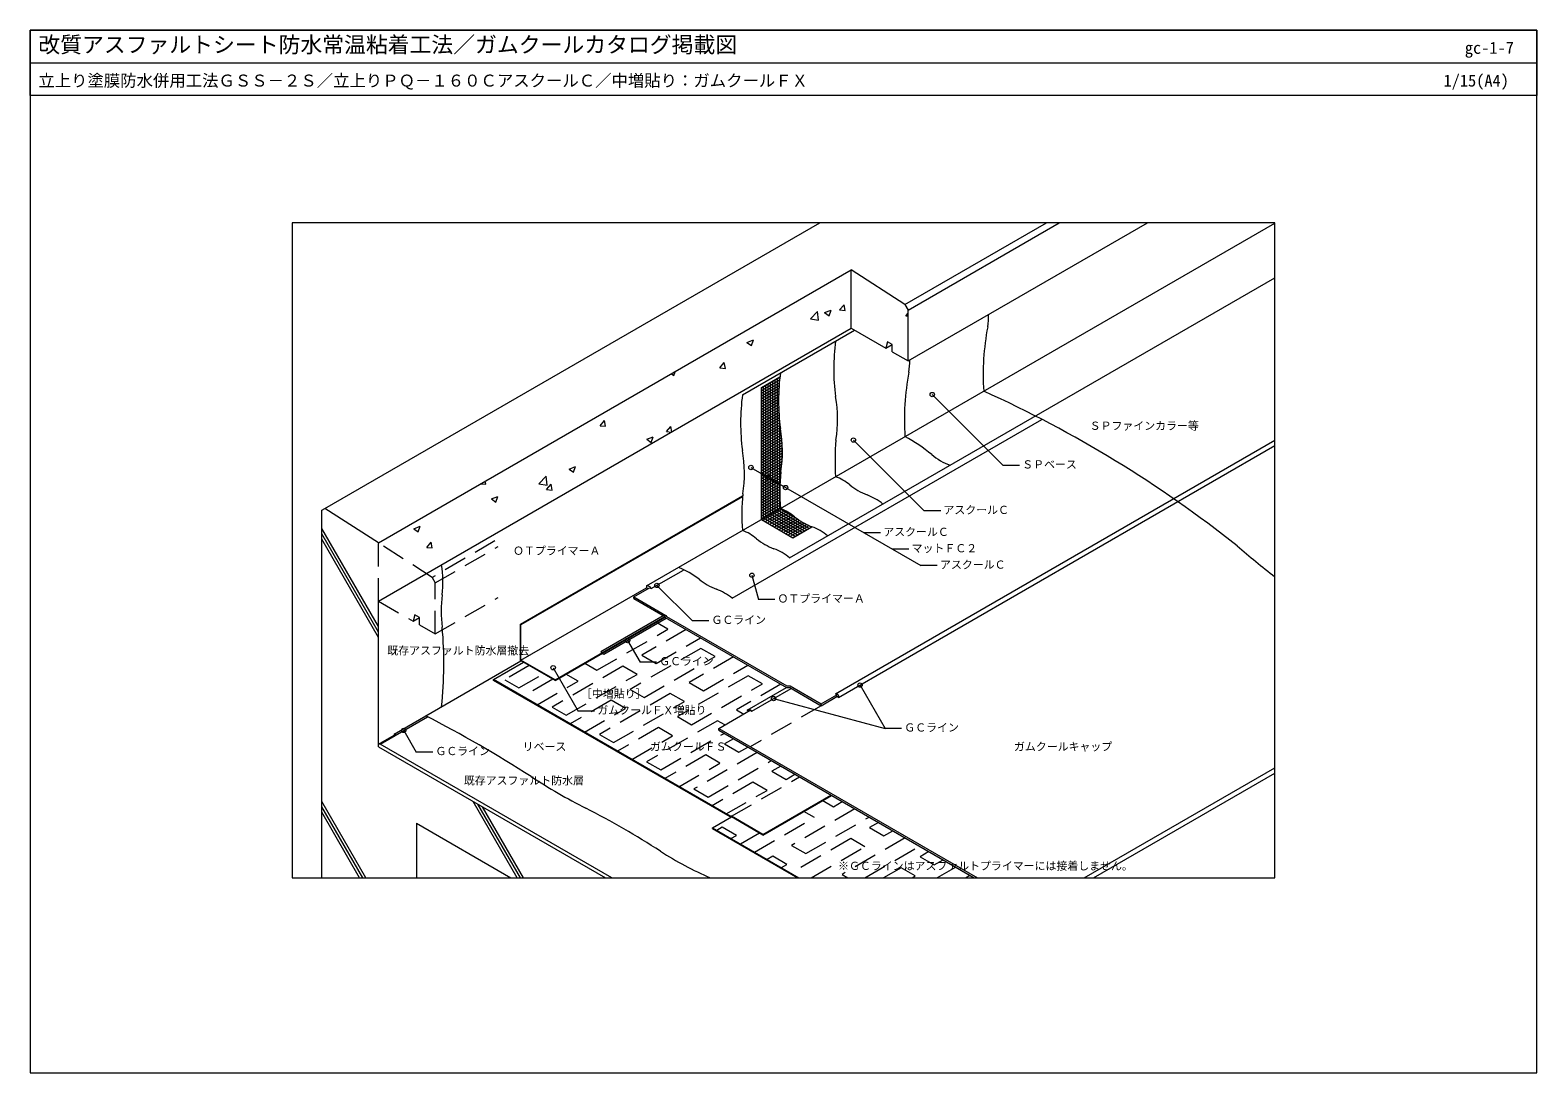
# Model space of a CAD drawing. Units: millimetres, scale not verified. Extents: x -2070 to 2070, y -1433 to 1432.
import ezdxf
from ezdxf.enums import TextEntityAlignment as Align

# ---------------------------------------------------------------- set-up
doc = ezdxf.new("R2010")
doc.units = ezdxf.units.MM
doc.header["$LTSCALE"] = 5
doc.linetypes.add('USER1', pattern=[19.05, 12.7, -6.35])
for name, color, linetype, lineweight in [('0-0_0', 7, 'Continuous', 18), ('0-1_WAKU', 7, 'Continuous', 18), ('0-2_KUTAI', 3, 'Continuous', 18), ('0-3_BOUSUI', 1, 'Continuous', 18), ('0-4_MOJI', 7, 'Continuous', 18), ('0-5_HATCH', 9, 'Continuous', 18), ('0-6_bousui2', 7, 'USER1', 9)]:
    doc.layers.add(name, color=color, linetype=linetype, lineweight=lineweight)
doc.styles.add('ＭＳ ゴシック', font='')
doc.styles.get('ＭＳ ゴシック').set_extended_font_data('MS Gothic')

msp = doc.modelspace()

# ---------------------------------------------------------------- linework, layer by layer
at = {"layer": '0-0_0'}
msp.add_line((-2070.045, 1342.46), (2069.955, 1342.46), dxfattribs=at)
msp.add_lwpolyline([(-1350.045, -896.562), (1349.955, -896.562), (1349.955, 903.438), (-1350.045, 903.438)], close=True, dxfattribs=at)
for points in [[(-60.6, 87.938), (-60.6, 450.938), (-9.739, 480.303)], [(-60.6, 87.938), (26.002, 37.938), (77.964, 67.938)]]:
    msp.add_lwpolyline(points, dxfattribs=at)
at = {"layer": '0-1_WAKU'}
for points in [[(-2070.045, -1432.54), (2069.955, -1432.54), (2069.955, 1432.46), (-2070.045, 1432.46)], [(2069.955, 1252.46), (-2070.045, 1252.46), (-2070.045, 1432.46), (2069.955, 1432.46)], [(-2070.045, -1432.54), (2069.955, -1432.54), (2069.955, 1432.46), (-2070.045, 1432.46)]]:
    msp.add_lwpolyline(points, close=True, dxfattribs=at)
at = {"layer": '0-2_KUTAI'}
for p, q in [((333.685, 678.838), (722.704, 903.438)), ((342.102, 523.438), (1000.281, 903.438)), ((342.102, 663.438), (757.794, 903.438)), ((-1112.821, 23.438), (186.217, 773.438)), ((186.217, 613.438), (186.217, 773.438)), ((333.685, 678.838), (186.217, 773.438)), ((333.685, 678.838), (342.102, 663.438)), ((342.102, 523.438), (342.102, 663.438)), ((-1112.821, -136.562), (186.217, 613.438)), ((186.217, 613.438), (281.48, 558.438)), ((285.81, 575.938), (281.48, 558.438)), ((281.48, 558.438), (298.8, 568.438)), ((298.8, 568.438), (285.81, 575.938)), ((298.8, 548.438), (298.8, 568.438)), ((298.8, 548.438), (342.102, 523.438)), ((-1268.706, -896.562), (-1268.706, 113.438)), ((-1112.821, 23.438), (-1260.289, 118.039)), ((-1112.821, -536.562), (-1112.821, -136.562)), ((-1112.821, -536.562), (-489.283, -896.562)), ((-1008.898, -746.562), (-1008.898, -896.562)), ((-1008.898, -746.562), (-749.09, -896.562))]:
    msp.add_line(p, q, dxfattribs=at)
at = {"layer": '0-2_KUTAI', "linetype": 'USER1'}
for p, q in [((-1112.821, -136.562), (-1112.821, 23.438)), ((-965.354, -71.162), (-1112.821, 23.438)), ((-792.795, 29.136), (-965.354, -71.162)), ((-956.937, -86.562), (-783.731, 13.438)), ((-965.354, -71.162), (-956.937, -86.562)), ((-956.937, -226.562), (-956.937, -86.562)), ((-1112.821, -136.562), (-1017.558, -191.562)), ((-956.937, -226.562), (-783.731, -126.562)), ((-1013.228, -174.062), (-1017.558, -191.562)), ((-1017.558, -191.562), (-1000.238, -181.562)), ((-1000.238, -181.562), (-1013.228, -174.062)), ((-1000.238, -201.562), (-1000.238, -181.562)), ((-1000.238, -201.562), (-956.937, -226.562))]:
    msp.add_line(p, q, dxfattribs=at)
at = {"layer": '0-2_KUTAI'}
msp.add_lwpolyline([(-1268.706, 113.438), (-1260.289, 118.039), (100.063, 903.438)], dxfattribs=at)
at = {"layer": '0-3_BOUSUI'}
for p, q in [((-376.7, -94.562), (1349.955, 902.322)), ((16.871, -17.334), (1349.955, 752.322)), ((-112.797, 430.802), (194.877, 608.438)), ((-141.141, -128.562), (710.098, 362.901)), ((151.136, -401.308), (1349.955, 290.83)), ((-723.11, -199.562), (-112.287, 153.097)), ((-721.378, -200.562), (-112.46, 150.997)), ((-363.709, -102.062), (-275.246, -50.988)), ((-721.378, -298.562), (-376.7, -99.562)), ((-411.341, -124.562), (-368.039, -99.562)), ((-411.341, -129.562), (-411.341, -124.562)), ((-723.11, -199.562), (-721.378, -200.562)), ((-627.847, -352.562), (-326.47, -178.562)), ((-627.847, -354.562), (-325.728, -180.133)), ((-502.273, -275.062), (-330.8, -176.062)), ((-493.613, -282.062), (-322.14, -183.062)), ((-502.273, -275.062), (-497.943, -277.562)), ((-1069.52, -501.562), (-721.378, -300.562)), ((-627.847, -354.562), (-627.847, -352.562)), ((-100.011, -436.308), (8.242, -373.808)), ((-87.02, -438.808), (21.233, -376.308)), ((103.505, -418.808), (146.806, -393.808)), ((103.505, -423.808), (146.806, -398.808)), ((146.806, -398.808), (146.806, -393.808)), ((151.136, -401.308), (146.806, -398.808)), ((-1108.491, -529.062), (-978.328, -453.912)), ((-177.953, -486.308), (-91.351, -436.308)), ((-95.681, -438.808), (-100.011, -436.308)), ((-91.351, -436.308), (-87.02, -438.808)), ((103.505, -423.808), (103.505, -418.808)), ((-177.953, -491.308), (523.967, -896.562)), ((-1112.821, -529.562), (-1069.52, -504.562)), ((826.197, -896.562), (1349.955, -594.17)), ((852.178, -896.562), (1349.955, -609.17)), ((-56.736, -777.293), (130.326, -669.293)), ((-56.736, -779.293), (132.058, -670.293)), ((-195.3, -759.293), (-143.338, -729.293)), ((-195.3, -759.293), (42.457, -896.562)), ((-195.3, -761.293), (-195.3, -759.293)), ((-195.3, -761.293), (38.993, -896.562)), ((-56.736, -779.293), (-56.736, -777.293))]:
    msp.add_line(p, q, dxfattribs=at)
at = {"layer": '0-3_BOUSUI', "linetype": 'USER1'}
msp.add_line((103.505, -423.808), (-91.351, -536.308), dxfattribs=at)
at = {"layer": '0-3_BOUSUI'}
for points in [[(146.806, -393.808), (142.476, -391.308), (1349.955, 305.83)], [(-376.7, -94.562), (-376.7, -99.562), (-372.369, -102.062), (-368.039, -99.562), (-363.709, -102.062)], [(-411.341, -124.562), (-323.133, -175.489), (-321.834, -178.239), (9.403, -369.478), (18.063, -369.478), (103.505, -418.808)], [(-411.341, -129.562), (-326.47, -178.562), (-325.171, -181.312), (8.242, -373.808), (16.903, -373.808), (103.505, -423.808)], [(-627.847, -354.562), (-723.11, -299.562), (-723.11, -199.562)], [(-627.847, -352.562), (-721.378, -298.562), (-721.378, -200.562)], [(-497.943, -277.562), (-497.943, -279.562), (-493.613, -282.062)], [(-796.722, -354.062), (-796.722, -352.062), (-714.449, -304.562)], [(-56.736, -777.293), (-142.874, -727.561), (-146.338, -727.561), (-796.722, -352.062)], [(-56.736, -779.293), (-143.338, -729.293), (-146.802, -729.293), (-796.722, -354.062)], [(-177.953, -491.308), (-177.953, -486.308), (532.627, -896.562)], [(-471.962, -896.562), (-1108.491, -529.062), (-1112.821, -529.562)], [(-1069.52, -501.562), (-1069.52, -504.562), (-1065.19, -504.062)]]:
    msp.add_lwpolyline(points, dxfattribs=at)
for centre, radius, start, end in [((347.994, 651.004), 215.649, 351.04249, 0.09059), ((1248.887, 486.004), 700.316, 169.18356, 183.72564), ((723.624, 501.113), 585.619, 172.39907, 187.42464), ((131.488, 526.004), 215.649, 351.04249, 0.09059), ((572.07, 413.613), 585.619, 172.39907, 187.42464), ((1032.381, 361.004), 700.316, 169.18356, 183.72564), ((467.676, 353.341), 585.619, 172.39907, 187.42464), ((-197.677, 362.325), 346.391, 350.66471, 10.49796), ((-811.337, -2571.259), 3305.156, 51.49248, 65.67587), ((-349.231, 274.825), 346.391, 350.66471, 10.49796), ((770.1, 248.255), 628.644, 174.71709, 183.90548), ((118.953, -85.237), 454.574, 50.66028, 61.83107), ((-453.625, 214.553), 346.391, 350.66471, 10.49796), ((511.217, 387.772), 159.953, 229.3961, 250.39563), ((618.545, 160.755), 628.644, 174.71709, 183.90548), ((100.383, 86.769), 126.061, 49.71849, 70.28151), ((292.804, 320.053), 176.361, 231.02923, 248.97077), ((514.151, 100.483), 628.644, 174.71709, 183.90548), ((179.88, 19.463), 144.752, 50.05465, 69.94535), ((-51.172, -0.731), 126.061, 49.71849, 70.28151), ((141.25, 232.553), 176.361, 231.02923, 248.97077), ((-155.566, -61.003), 126.061, 49.71849, 70.28151), ((28.326, -68.037), 144.752, 50.05465, 69.94535), ((36.856, 172.281), 176.361, 231.02923, 248.97077), ((-76.068, -128.309), 144.752, 50.05465, 69.94535), ((4160.701, 3464.217), 4515.399, 229.80512, 231.50251), ((-1228.424, -84.43), 292.748, 353.20046, 9.41081), ((-377.815, -263.494), 237.427, 52.1324, 67.8676), ((-121.156, 61.053), 176.361, 231.02923, 248.97077), ((-564.643, -163.576), 375.735, 173.20046, 186.79954), ((-374.549, -105.837), 11.478, 19.20119, 100.79881), ((-234.08, -239.537), 144.752, 50.05465, 69.94535), ((-2044.794, -307.79), 1111.542, 353.86603, 5.14755), ((144.339, -398.445), 7.376, 337.16015, 104.62664), ((-2479.761, -3380.486), 3289.245, 57.1132, 62.93043), ((-94.695, -443.689), 9.095, 32.45091, 125.7623), ((-1068.87, -505.437), 3.929, 20.48466, 99.51534), ((245.904, 834.88), 1730.571, 237.1132, 242.8868), ((-1610.797, -2791.37), 2343.374, 57.1132, 62.8868), ((152.761, -63.948), 904.544, 237.1132, 246.99635)]:
    msp.add_arc(centre, radius, start, end, dxfattribs=at)
at = {"layer": '0-4_MOJI'}
for p, q in [((408.656, 431.227), (603.416, 236.467)), ((192.15, 306.227), (386.909, 111.467)), ((-89.467, 230.709), (377.53, -38.913)), ((648.416, 236.467), (603.416, 236.467)), ((431.909, 111.467), (386.909, 111.467)), ((266.646, 51.087), (221.646, 51.087)), ((344.588, 6.087), (299.588, 6.087)), ((422.53, -38.913), (377.53, -38.913)), ((-86.918, -65.397), (-69.096, -131.908)), ((-347.904, -93.242), (-250.524, -190.622)), ((-24.096, -131.908), (-69.096, -131.908)), ((-205.524, -190.622), (-250.524, -190.622)), ((-428.661, -244.562), (-394.232, -304.195)), ((-632.951, -319.325), (-564.093, -438.591)), ((-349.232, -304.195), (-394.232, -304.195)), ((210.417, -367.083), (279.275, -486.348)), ((-27.15, -404.242), (279.275, -486.348)), ((-519.093, -438.591), (-564.093, -438.591)), ((-1043.409, -491.487), (-1008.98, -551.12)), ((324.275, -486.348), (279.275, -486.348)), ((-963.98, -551.12), (-1008.98, -551.12))]:
    msp.add_line(p, q, dxfattribs=at)
for centre in [(408.656, 431.227), (192.15, 306.227), (-89.467, 230.768), (-41.836, 203.209), (5.796, 175.709), (-86.918, -65.397), (-347.904, -93.242), (-428.661, -244.562), (-632.951, -319.325), (210.417, -367.083), (-27.15, -404.242), (-1043.409, -491.487)]:
    msp.add_circle(centre, 6, dxfattribs=at)
at = {"layer": '0-5_HATCH'}
for p, q in [((112.794, 656.281), (130.578, 663.108)), ((125.427, 647.758), (130.578, 663.107)), ((154.154, 663.559), (166.4, 678.152)), ((154.154, 663.559), (169.336, 662.23)), ((169.336, 662.23), (166.399, 678.152)), ((73.923, 638.795), (93.707, 659.414)), ((73.923, 638.795), (96.513, 635.291)), ((96.513, 635.291), (93.707, 659.414)), ((112.793, 656.28), (125.427, 647.758)), ((336.339, 647.62), (342.102, 654.487)), ((336.339, 647.62), (342.102, 647.115)), ((-100.623, 574.358), (-82.838, 581.185)), ((-87.989, 565.835), (-82.839, 581.184)), ((-100.624, 574.357), (-87.989, 565.835)), ((279.262, 559.718), (282.062, 560.793)), ((281.401, 558.484), (281.744, 559.507)), ((-174.971, 504.38), (-162.726, 518.973)), ((-174.971, 504.38), (-159.789, 503.052)), ((-159.789, 503.052), (-162.726, 518.973)), ((-307.794, 488.221), (-301.405, 483.912)), ((-301.405, 483.912), (-298.077, 493.831)), ((-60.6, 450.08), (-9.844, 479.384)), ((-60.6, 442.747), (-10.674, 471.573)), ((-60.6, 435.415), (-11.392, 463.825)), ((-60.6, 428.083), (-12.003, 456.141)), ((-48.242, 95.073), (-48.242, 458.073)), ((-41.892, 98.739), (-41.892, 461.739)), ((-35.542, 102.406), (-35.542, 465.406)), ((-29.192, 106.072), (-29.192, 469.072)), ((-22.842, 109.738), (-22.842, 472.738)), ((-16.492, 113.404), (-16.492, 476.404)), ((-10.142, 476.692), (-10.142, 480.07)), ((-60.6, 420.75), (-12.508, 448.517)), ((-60.6, 413.418), (-12.91, 440.952)), ((-60.6, 406.086), (-13.213, 433.445)), ((-60.6, 398.753), (-13.418, 425.994)), ((-60.6, 391.421), (-13.528, 418.598)), ((-54.592, 91.407), (-54.592, 454.407)), ((-60.6, 384.089), (-13.544, 411.257)), ((-60.6, 376.756), (-13.469, 403.967)), ((-60.6, 369.424), (-13.305, 396.73)), ((-60.6, 362.092), (-13.054, 389.542)), ((-60.6, 354.759), (-12.717, 382.405)), ((-60.6, 347.427), (-12.295, 375.316)), ((-504.097, 345.201), (-491.852, 359.795)), ((-504.097, 345.201), (-488.915, 343.873)), ((-488.915, 343.873), (-491.852, 359.795)), ((-321.913, 329.262), (-309.668, 343.855)), ((-306.881, 328.748), (-309.668, 343.855)), ((-60.6, 340.095), (-11.791, 368.275)), ((-60.6, 332.762), (-11.206, 361.28)), ((-60.6, 325.43), (-10.541, 354.332)), ((-60.6, 318.097), (-9.797, 347.429)), ((-60.6, 310.765), (-8.976, 340.571)), ((-60.6, 303.433), (-7.907, 333.855)), ((-10.142, 117.07), (-10.142, 350.534)), ((-375.842, 308.247), (-358.057, 315.074)), ((-375.842, 308.246), (-363.208, 299.724)), ((-363.207, 299.724), (-358.057, 315.073)), ((-321.913, 329.262), (-308.085, 328.053)), ((-60.6, 296.1), (-6.816, 327.153)), ((-60.6, 288.768), (-5.849, 320.379)), ((-60.6, 281.436), (-5.01, 313.531)), ((-60.6, 274.103), (-4.302, 306.607)), ((-60.6, 266.771), (-3.728, 299.606)), ((-60.6, 259.439), (-3.293, 292.525)), ((-3.792, 249.175), (-3.792, 300.476)), ((-60.6, 252.106), (-3.001, 285.361)), ((-60.6, 244.774), (-2.856, 278.113)), ((-60.6, 237.442), (-2.864, 270.776)), ((-60.6, 230.109), (-3.031, 263.347)), ((-60.6, 222.777), (-3.362, 255.823)), ((-589.258, 226.324), (-571.473, 233.151)), ((-589.258, 226.323), (-576.624, 217.801)), ((-576.624, 217.801), (-571.474, 233.15)), ((-60.6, 215.445), (-3.865, 248.2)), ((-60.6, 208.112), (-4.548, 240.474)), ((-60.6, 200.78), (-5.419, 232.639)), ((-60.6, 193.448), (-6.488, 224.689)), ((-60.6, 186.115), (-7.603, 216.713)), ((-60.6, 178.783), (-8.244, 209.011)), ((-831.48, 185.87), (-818.041, 184.694)), ((-818.04, 184.695), (-819.53, 192.77)), ((-671.964, 185.985), (-652.18, 206.604)), ((-671.964, 185.985), (-649.374, 182.481)), ((-649.374, 182.481), (-652.18, 206.604)), ((-651.039, 170.084), (-638.794, 184.677)), ((-651.039, 170.084), (-635.857, 168.755)), ((-635.856, 168.755), (-638.793, 184.677)), ((-60.6, 171.451), (-8.786, 201.366)), ((-60.6, 164.118), (-9.231, 193.776)), ((-60.6, 156.786), (-9.582, 186.241)), ((-60.6, 149.453), (-9.841, 178.759)), ((-60.6, 142.121), (-10.01, 171.33)), ((-802.675, 144.401), (-790.04, 135.879)), ((-802.674, 144.401), (-784.89, 151.228)), ((-790.04, 135.878), (-784.89, 151.228)), ((-60.6, 134.789), (-10.09, 163.951)), ((-60.6, 127.456), (-10.085, 156.621)), ((-60.6, 120.124), (-9.995, 149.341)), ((-60.6, 112.792), (-9.822, 142.109)), ((-60.6, 105.459), (-9.568, 134.923)), ((-60.6, 98.127), (-9.233, 127.784)), ((-60.6, 90.795), (-8.821, 120.69)), ((-56.724, 85.7), (-3.968, 116.159)), ((31.884, 41.334), (-54.718, 91.334)), ((-50.374, 82.034), (3.235, 112.985)), ((38.234, 45), (-48.368, 95)), ((-44.024, 78.368), (9.942, 109.525)), ((44.584, 48.666), (-42.018, 98.666)), ((-37.674, 74.702), (16.209, 105.811)), ((50.934, 52.332), (-35.668, 102.332)), ((-31.324, 71.035), (22.076, 101.866)), ((57.284, 55.999), (-29.318, 105.999)), ((-24.974, 67.369), (27.575, 97.709)), ((63.634, 59.665), (-22.968, 109.665)), ((-18.624, 63.703), (32.863, 93.429)), ((69.984, 63.331), (-16.618, 113.331)), ((-12.274, 60.037), (38.395, 89.291)), ((41.528, 87.093), (-10.268, 116.997)), ((-5.924, 56.371), (44.189, 85.304)), ((-1112.821, -206.562), (-1268.706, 63.438)), ((-1112.821, -221.562), (-1268.706, 48.438)), ((-1016.091, 62.479), (-998.306, 69.305)), ((-1016.091, 62.478), (-1003.457, 53.956)), ((-1003.457, 53.956), (-998.307, 69.305)), ((0.426, 52.705), (50.26, 81.477)), ((6.776, 49.038), (56.627, 77.82)), ((13.126, 45.372), (63.312, 74.348)), ((19.476, 41.706), (70.343, 71.074)), ((25.826, 38.04), (77.752, 68.02)), ((76.334, 66.997), (65.139, 73.461)), ((-1112.821, -236.562), (-1268.706, 33.438)), ((-980.165, 10.905), (-967.919, 25.498)), ((-980.165, 10.905), (-964.983, 9.577)), ((-964.981, 9.577), (-967.918, 25.498)), ((-1147.462, -896.562), (-1268.706, -686.562)), ((-1156.122, -896.562), (-1268.706, -701.562)), ((-731.77, -896.562), (-853.014, -686.562)), ((-723.11, -896.562), (-840.023, -694.062)), ((-714.449, -896.562), (-827.033, -701.562)), ((-1164.783, -896.562), (-1268.706, -716.562))]:
    msp.add_line(p, q, dxfattribs=at)
at = {"layer": '0-6_bousui2'}
for p, q in [((-633.633, -351.221), (-715.905, -398.721)), ((-142.874, -727.561), (44.187, -619.561)), ((-66.386, -773.721), (-118.348, -803.721)), ((223.142, -896.562), (373.555, -809.721)), ((473.147, -867.221), (422.328, -896.562)), ((500.27, -896.562), (512.119, -889.721))]:
    msp.add_line(p, q, dxfattribs=at)
for points in [[(-545.73, -307.152), (-512.545, -326.311), (-317.689, -213.811), (-350.874, -194.652)], [(-267.304, -214.721), (-389.136, -285.061), (-350.165, -307.561), (-228.333, -237.221)], [(-137.4, -289.721), (-259.232, -360.061), (-220.261, -382.561), (-98.429, -312.221)], [(-698.585, -313.721), (-765.857, -352.561), (-726.886, -375.061), (-659.614, -336.221)], [(-676.934, -421.221), (-564.506, -356.311), (-597.691, -337.152)], [(-7.497, -364.721), (-129.329, -435.061), (-109.26, -446.648)], [(-547.03, -496.221), (-434.603, -431.311), (-473.574, -408.811), (-586.002, -473.721)], [(-417.127, -571.221), (-304.699, -506.311), (-343.67, -483.811), (-456.098, -548.721)], [(-161.221, -476.648), (-181.29, -465.061), (-376.146, -577.561), (-337.175, -600.061), (-163.381, -499.721)], [(-137.4, -514.721), (-161.805, -528.811), (-122.833, -551.311), (-98.429, -537.221)], [(-287.223, -646.221), (-174.795, -581.311), (-213.766, -558.811), (-326.194, -623.721)], [(-72.449, -552.221), (-246.242, -652.561), (-207.271, -675.061), (-33.477, -574.721)], [(-7.497, -589.721), (-31.901, -603.811), (7.07, -626.311), (31.475, -612.221)], [(-157.319, -721.221), (-44.891, -656.311), (-83.862, -633.811), (-196.29, -698.721)], [(107.654, -684.383), (136.974, -701.311), (161.378, -687.221)], [(-79.377, -826.221), (85.013, -731.311), (55.692, -714.383)], [(196.019, -707.221), (22.226, -807.561), (61.197, -830.061), (234.991, -729.721)], [(260.971, -744.721), (236.567, -758.811), (275.538, -781.311), (299.942, -767.221)], [(-144.329, -788.721), (-129.329, -780.061), (-168.3, -757.561), (-183.3, -766.221)], [(75.918, -896.562), (223.577, -811.311), (184.606, -788.811), (20.216, -883.721)], [(334.583, -787.221), (160.79, -887.561), (176.38, -896.562)], [(399.535, -824.721), (375.131, -838.811), (414.102, -861.311), (438.506, -847.221)], [(-5.765, -868.721), (9.235, -860.061), (-29.736, -837.561), (-44.736, -846.221)], [(353.046, -896.562), (362.141, -891.311), (323.17, -868.811), (275.104, -896.562)]]:
    msp.add_lwpolyline(points, dxfattribs=at)
for points in [[(-187.785, -288.811), (-226.756, -266.311), (-421.612, -378.811), (-382.641, -401.311)], [(-441.098, -315.061), (-635.953, -427.561), (-596.982, -450.061), (-402.127, -337.561)], [(-57.882, -363.811), (-96.853, -341.311), (-291.708, -453.811), (-252.737, -476.311)], [(-272.223, -412.561), (-311.194, -390.061), (-506.05, -502.561), (-467.079, -525.061)]]:
    msp.add_lwpolyline(points, close=True, dxfattribs=at)

# ---------------------------------------------------------------- texts
at = {"layer": '0-1_WAKU', "style": 'ＭＳ ゴシック'}
for s, height, p in [('改質アスファルトシート防水常温粘着工法／ガムクールカタログ掲載図', 43.99, (-2047.545, 1357.46)), ('gc-1-7', 32.99, (1872.023, 1357.46)), ('立上り塗膜防水併用工法ＧＳＳ－２Ｓ／立上りＰＱ－１６０ＣアスクールＣ／中増貼り：ガムクールＦＸ', 32.99, (-2047.545, 1267.46)), ('1/15(A4)', 32.99, (1813.546, 1267.46))]:
    msp.add_text(s, height=height, dxfattribs=at).set_placement(p, align=Align.BOTTOM_LEFT)
at = {"layer": '0-4_MOJI', "style": 'ＭＳ ゴシック'}
for s, p in [('ＳＰファインカラー等', (841.18, 327.696)), ('ＳＰベース', (655.916, 221.467)), ('アスクールＣ', (439.409, 96.467)), ('アスクールＣ', (274.146, 36.087)), ('ＯＴプライマーＡ', (-743.201, -15.684)), ('マットＦＣ２', (352.088, -8.913)), ('アスクールＣ', (430.03, -53.913)), ('ＯＴプライマーＡ', (-16.596, -146.908)), ('ＧＣライン', (-198.024, -205.622)), ('既存アスファルト防水層撤去', (-1088.697, -289.871)), ('ＧＣライン', (-341.732, -319.195)), ('［中増貼り］', (-556.593, -408.591)), ('ガムクールＦＸ増貼り', (-511.593, -453.591)), ('ＧＣライン', (331.775, -501.348)), ('ＧＣライン', (-956.48, -566.12)), ('リベース', (-716.768, -553.83)), ('ガムクールＦＳ', (-366.768, -553.83)), ('ガムクールキャップ', (633.232, -553.83)), ('既存アスファルト防水層', (-878.301, -647.092)), ('※ＧＣラインはアスファルトプライマーには接着しません。', (149.955, -881.562))]:
    msp.add_text(s, height=21.99, dxfattribs=at).set_placement(p, align=Align.BOTTOM_LEFT)

doc.saveas('drawing.dxf')
